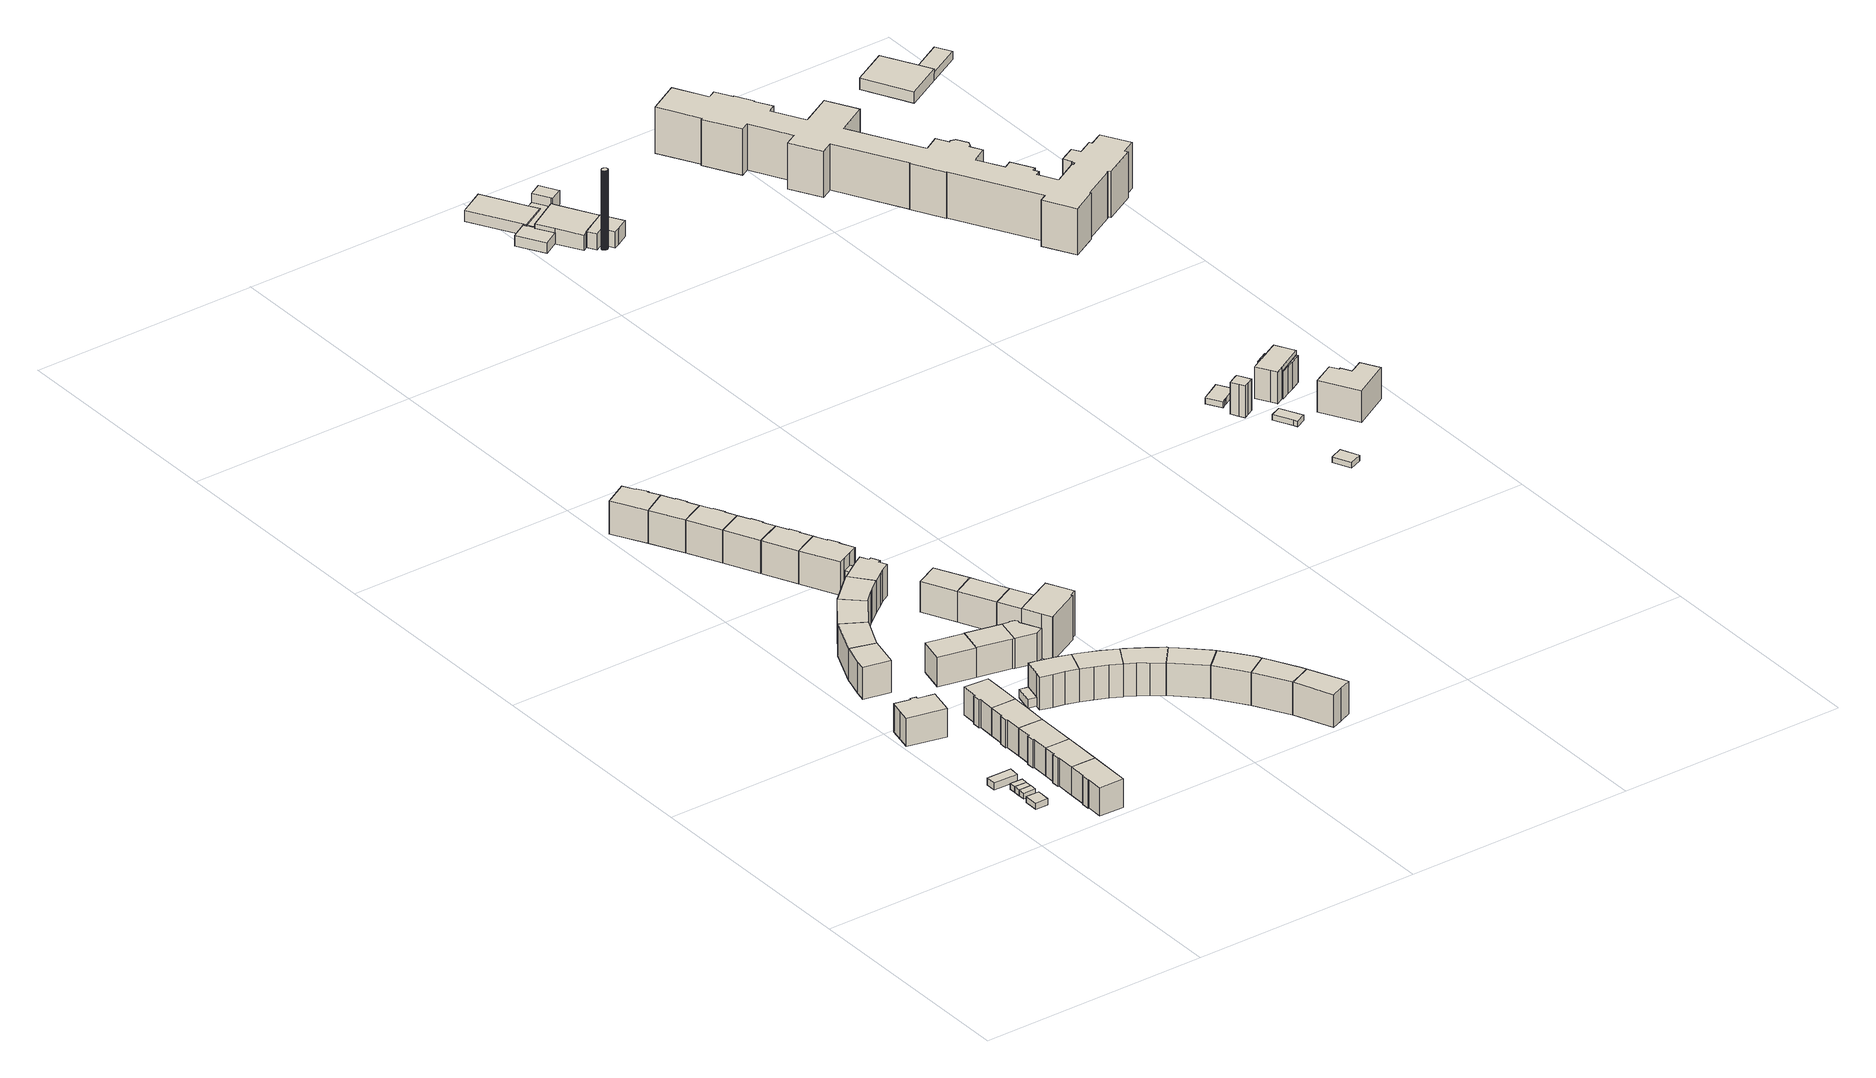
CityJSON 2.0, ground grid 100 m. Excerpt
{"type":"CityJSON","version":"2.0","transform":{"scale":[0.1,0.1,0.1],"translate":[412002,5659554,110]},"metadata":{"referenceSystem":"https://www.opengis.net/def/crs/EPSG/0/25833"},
"CityObjects":{
"building1":{"type":"Building","attributes":{"Dachtyp_tdc":"tdcPolyFlatRoof","Gemeindeschluessel":14612000,"Dachneigung":0,"QualitaetDacherkennung":83,"Geometrietyp2DReferenz":"3000","measuredHeight":2.68,"function":"31001_9998","roofType":"1000"},"geometry":[{"type":"Solid","lod":"1","boundaries":[[[[0,1,2,3]],[[4,5,6,7]],[[3,5,4,0]],[[2,6,5,3]],[[1,7,6,2]],[[0,4,7,1]]]]}]},
"building2":{"type":"Building","attributes":{"Dachtyp_tdc":"tdcPolyFlatRoof","Gemeindeschluessel":14612000,"Dachneigung":2.6,"QualitaetDacherkennung":91,"Geometrietyp2DReferenz":"3000","measuredHeight":2.75,"function":"31001_9998","roofType":"2100"},"geometry":[{"type":"Solid","lod":"1","boundaries":[[[[8,9,10,11]],[[12,13,14,15]],[[11,13,12,8]],[[10,14,13,11]],[[9,15,14,10]],[[8,12,15,9]]]]}]},
"building3":{"type":"Building","attributes":{"Dachtyp_tdc":"tdcPolyFlatRoof","Gemeindeschluessel":14612000,"Dachneigung":3.05,"QualitaetDacherkennung":93,"Geometrietyp2DReferenz":"3000","measuredHeight":2.74,"function":"31001_9998","roofType":"2100"},"geometry":[{"type":"Solid","lod":"1","boundaries":[[[[16,8,11,17]],[[18,19,13,12]],[[17,19,18,16]],[[11,13,19,17]],[[8,12,13,11]],[[16,18,12,8]]]]}]},
"building4":{"type":"Building","attributes":{"Dachtyp_tdc":"tdcPolyFlatRoof","Gemeindeschluessel":14612000,"Dachneigung":0,"QualitaetDacherkennung":58,"Geometrietyp2DReferenz":"3000","measuredHeight":3.08,"function":"31001_9998","roofType":"1000"},"geometry":[{"type":"Solid","lod":"1","boundaries":[[[[20,21,22,23]],[[24,25,26,27]],[[23,25,24,20]],[[22,26,25,23]],[[21,27,26,22]],[[20,24,27,21]]]]}]},
"building5":{"type":"Building","attributes":{"Dachtyp_tdc":"tdcPolyFlatRoof","Gemeindeschluessel":14612000,"Dachneigung":3.18,"QualitaetDacherkennung":93,"Geometrietyp2DReferenz":"3000","measuredHeight":2.76,"function":"31001_9998","roofType":"2100"},"geometry":[{"type":"Solid","lod":"1","boundaries":[[[[17,28,29,16]],[[19,18,30,31]],[[16,18,19,17]],[[29,30,18,16]],[[28,31,30,29]],[[17,19,31,28]]]]}]},
"building6":{"type":"Building","attributes":{"Dachtyp_tdc":"tdcHipAndGableRoof","Gemeindeschluessel":14612000,"Dachneigung":41.03,"QualitaetDacherkennung":73,"Geometrietyp2DReferenz":"3000","measuredHeight":15.52,"function":"31001_9998","roofType":"5000"},"geometry":[{"type":"Solid","lod":"1","boundaries":[[[[32,33,34,35,36,37,38,39,40]],[[41,42,43,44,45,46,47,48,49]],[[40,42,41,32]],[[39,43,42,40]],[[38,44,43,39]],[[37,45,44,38]],[[36,46,45,37]],[[35,47,46,36]],[[34,48,47,35]],[[33,49,48,34]],[[32,41,49,33]]]]}]},
"building7":{"type":"Building","attributes":{"Dachtyp_tdc":"tdcHipAndGableRoof","Gemeindeschluessel":14612000,"Dachneigung":40.56,"QualitaetDacherkennung":79,"Geometrietyp2DReferenz":"3000","measuredHeight":15.14,"function":"31001_9998","roofType":"5000"},"geometry":[{"type":"Solid","lod":"1","boundaries":[[[[50,51,52,53,54,55,56,57,58]],[[59,60,61,62,63,64,65,66,67]],[[58,60,59,50]],[[57,61,60,58]],[[56,62,61,57]],[[55,63,62,56]],[[54,64,63,55]],[[53,65,64,54]],[[52,66,65,53]],[[51,67,66,52]],[[50,59,67,51]]]]}]},
"building8":{"type":"Building","attributes":{"Dachtyp_tdc":"tdcGableRoof","Gemeindeschluessel":14612000,"Dachneigung":39.94,"QualitaetDacherkennung":79,"Geometrietyp2DReferenz":"3000","measuredHeight":15.07,"function":"31001_9998","roofType":"3100"},"geometry":[{"type":"Solid","lod":"1","boundaries":[[[[56,55,68,69,70,71,72,73,74,57]],[[62,61,75,76,77,78,79,80,81,63]],[[57,61,62,56]],[[74,75,61,57]],[[73,76,75,74]],[[72,77,76,73]],[[71,78,77,72]],[[70,79,78,71]],[[69,80,79,70]],[[68,81,80,69]],[[55,63,81,68]],[[56,62,63,55]]]]}]},
"building9":{"type":"Building","attributes":{"Dachtyp_tdc":"tdcGableRoof","Gemeindeschluessel":14612000,"Dachneigung":40.25,"QualitaetDacherkennung":77,"Geometrietyp2DReferenz":"3000","measuredHeight":15.08,"function":"31001_9998","roofType":"3100"},"geometry":[{"type":"Solid","lod":"1","boundaries":[[[[82,83,84,85,86,87,88,89,90,91]],[[92,79,93,94,95,96,97,98,99,81]],[[91,79,92,82]],[[90,93,79,91]],[[89,94,93,90]],[[88,95,94,89]],[[87,96,95,88]],[[86,97,96,87]],[[85,98,97,86]],[[84,99,98,85]],[[83,81,99,84]],[[82,92,81,83]]]]}]},
"building10":{"type":"Building","attributes":{"Dachtyp_tdc":"tdcFreeFormRoof","Gemeindeschluessel":14612000,"Dachneigung":38.75,"QualitaetDacherkennung":76,"Geometrietyp2DReferenz":"3000","measuredHeight":16.62,"function":"31001_9998","roofType":"5000"},"geometry":[{"type":"Solid","lod":"1","boundaries":[[[[100,101,102,103,104]],[[105,106,107,108,109]],[[104,106,105,100]],[[103,107,106,104]],[[102,108,107,103]],[[101,109,108,102]],[[100,105,109,101]]]]}]},
"building11":{"type":"Building","attributes":{"Dachtyp_tdc":"tdcGableRoof","Gemeindeschluessel":14612000,"Dachneigung":40.55,"QualitaetDacherkennung":77,"Geometrietyp2DReferenz":"3000","measuredHeight":15.08,"function":"31001_9998","roofType":"3100"},"geometry":[{"type":"Solid","lod":"1","boundaries":[[[[110,111,86,85,84,112,113,114,115,116,117,118]],[[119,120,121,122,123,124,125,126,99,98,97,127]],[[118,120,119,110]],[[117,121,120,118]],[[116,122,121,117]],[[115,123,122,116]],[[114,124,123,115]],[[113,125,124,114]],[[112,126,125,113]],[[84,99,126,112]],[[85,98,99,84]],[[86,97,98,85]],[[111,127,97,86]],[[110,119,127,111]]]]}]},
"building12":{"type":"Building","attributes":{"Dachtyp_tdc":"tdcHipAndGableRoof","Gemeindeschluessel":14612000,"Dachneigung":40.4,"QualitaetDacherkennung":80,"Geometrietyp2DReferenz":"3000","measuredHeight":15.01,"function":"31001_9998","roofType":"5000"},"geometry":[{"type":"Solid","lod":"1","boundaries":[[[[115,114,128,129,130,131,132,133,134,116]],[[135,136,137,138,139,140,141,142,143,144]],[[116,136,135,115]],[[134,137,136,116]],[[133,138,137,134]],[[132,139,138,133]],[[131,140,139,132]],[[130,141,140,131]],[[129,142,141,130]],[[128,143,142,129]],[[114,144,143,128]],[[115,135,144,114]]]]}]},
"building13":{"type":"Building","attributes":{"Dachtyp_tdc":"tdcGableRoof","Gemeindeschluessel":14612000,"Dachneigung":39.07,"QualitaetDacherkennung":73,"Geometrietyp2DReferenz":"3000","measuredHeight":16.83,"function":"31001_9998","roofType":"3100"},"geometry":[{"type":"Solid","lod":"1","boundaries":[[[[145,146,147,148]],[[149,150,151,152]],[[148,150,149,145]],[[147,151,150,148]],[[146,152,151,147]],[[145,149,152,146]]]]}]},
"building14":{"type":"Building","attributes":{"Dachtyp_tdc":"tdcPolyFlatRoof","Gemeindeschluessel":14612000,"Dachneigung":0,"QualitaetDacherkennung":0,"Geometrietyp2DReferenz":"3000","BezugspunktDach":"2000","measuredHeight":3,"function":"31001_9998"},"geometry":[{"type":"Solid","lod":"1","boundaries":[[[[153,154,155,156,157,158]],[[143,142,159,160,161,162]],[[158,142,143,153]],[[157,159,142,158]],[[156,160,159,157]],[[155,161,160,156]],[[154,162,161,155]],[[153,143,162,154]]]]}]},
"building15":{"type":"Building","attributes":{"Dachtyp_tdc":"tdcPolyFlatRoof","Gemeindeschluessel":14612000,"Dachneigung":0,"QualitaetDacherkennung":83,"Geometrietyp2DReferenz":"3000","measuredHeight":2.22,"function":"31001_9998","roofType":"1000"},"geometry":[{"type":"Solid","lod":"1","boundaries":[[[[163,164,165,166]],[[161,167,168,162]],[[166,167,161,163]],[[165,168,167,166]],[[164,162,168,165]],[[163,161,162,164]]]]}]},
"building16":{"type":"Building","attributes":{"Dachtyp_tdc":"tdcGableRoof","Gemeindeschluessel":14612000,"Dachneigung":38.91,"QualitaetDacherkennung":72,"Geometrietyp2DReferenz":"3000","measuredHeight":17.02,"function":"31001_9998","roofType":"3100"},"geometry":[{"type":"Solid","lod":"1","boundaries":[[[[148,147,169,170]],[[171,172,173,174]],[[170,172,171,148]],[[169,173,172,170]],[[147,174,173,169]],[[148,171,174,147]]]]}]},
"building17":{"type":"Building","attributes":{"Dachtyp_tdc":"tdcHipAndGableRoof","Gemeindeschluessel":14612000,"Dachneigung":39.47,"QualitaetDacherkennung":76,"Geometrietyp2DReferenz":"3000","measuredHeight":15.57,"function":"31001_9998","roofType":"5000"},"geometry":[{"type":"Solid","lod":"1","boundaries":[[[[175,176,177,178]],[[179,180,181,182]],[[178,180,179,175]],[[177,181,180,178]],[[176,182,181,177]],[[175,179,182,176]]]]}]},
"building18":{"type":"Building","attributes":{"Dachtyp_tdc":"tdcPolyFlatRoof","Gemeindeschluessel":14612000,"Dachneigung":0,"QualitaetDacherkennung":43,"Geometrietyp2DReferenz":"3000","measuredHeight":3.74,"function":"31001_9998","roofType":"1000"},"geometry":[{"type":"Solid","lod":"1","boundaries":[[[[183,184,185,186]],[[187,188,189,190]],[[186,188,187,183]],[[185,189,188,186]],[[184,190,189,185]],[[183,187,190,184]]]]}]},
"building19":{"type":"Building","attributes":{"Dachtyp_tdc":"tdcHipAndGableRoof","Gemeindeschluessel":14612000,"Dachneigung":38.96,"QualitaetDacherkennung":65,"Geometrietyp2DReferenz":"3000","measuredHeight":16.82,"function":"31001_9998","roofType":"5000"},"geometry":[{"type":"Solid","lod":"1","boundaries":[[[[191,192,193,194,195,196,197,198,199,200]],[[201,202,203,204,205,206,207,208,209,210]],[[200,202,201,191]],[[199,203,202,200]],[[198,204,203,199]],[[197,205,204,198]],[[196,206,205,197]],[[195,207,206,196]],[[194,208,207,195]],[[193,209,208,194]],[[192,210,209,193]],[[191,201,210,192]]]]}]},
"building20":{"type":"Building","attributes":{"Dachtyp_tdc":"tdcFreeFormRoof","Gemeindeschluessel":14612000,"Dachneigung":38.56,"QualitaetDacherkennung":70,"Geometrietyp2DReferenz":"3000","measuredHeight":16.97,"function":"31001_9998","roofType":"5000"},"geometry":[{"type":"Solid","lod":"1","boundaries":[[[[170,169,211,212,213,214]],[[172,215,216,217,218,173]],[[214,215,172,170]],[[213,216,215,214]],[[212,217,216,213]],[[211,218,217,212]],[[169,173,218,211]],[[170,172,173,169]]]]}]},
"building21":{"type":"Building","attributes":{"Dachtyp_tdc":"tdcFreeFormRoof","Gemeindeschluessel":14612000,"Dachneigung":44.14,"QualitaetDacherkennung":62,"Geometrietyp2DReferenz":"3000","measuredHeight":17.68,"function":"31001_9998","roofType":"5000"},"geometry":[{"type":"Solid","lod":"1","boundaries":[[[[219,220,221,222,223,224,225,226]],[[227,228,229,230,231,232,233,234]],[[226,228,227,219]],[[225,229,228,226]],[[224,230,229,225]],[[223,231,230,224]],[[222,232,231,223]],[[221,233,232,222]],[[220,234,233,221]],[[219,227,234,220]]]]}]},
"building22":{"type":"Building","attributes":{"Dachtyp_tdc":"tdcGableRoof","Gemeindeschluessel":14612000,"Dachneigung":39.56,"QualitaetDacherkennung":76,"Geometrietyp2DReferenz":"3000","measuredHeight":15.55,"function":"31001_9998","roofType":"3100"},"geometry":[{"type":"Solid","lod":"1","boundaries":[[[[235,236,237,238,239]],[[240,241,242,179,182]],[[239,241,240,235]],[[238,242,241,239]],[[237,179,242,238]],[[236,182,179,237]],[[235,240,182,236]]]]}]},
"building23":{"type":"Building","attributes":{"Dachtyp_tdc":"tdcGableRoof","Gemeindeschluessel":14612000,"Dachneigung":44.45,"QualitaetDacherkennung":67,"Geometrietyp2DReferenz":"3000","measuredHeight":17.69,"function":"31001_9998","roofType":"3100"},"geometry":[{"type":"Solid","lod":"1","boundaries":[[[[243,244,225,245,224,246,247,248,249,250]],[[251,252,253,254,255,256,230,257,229,258]],[[250,252,251,243]],[[249,253,252,250]],[[248,254,253,249]],[[247,255,254,248]],[[246,256,255,247]],[[224,230,256,246]],[[245,257,230,224]],[[225,229,257,245]],[[244,258,229,225]],[[243,251,258,244]]]]}]},
"building24":{"type":"Building","attributes":{"Dachtyp_tdc":"tdcGableRoof","Gemeindeschluessel":14612000,"Dachneigung":43.68,"QualitaetDacherkennung":68,"Geometrietyp2DReferenz":"3000","measuredHeight":17.66,"function":"31001_9998","roofType":"3100"},"geometry":[{"type":"Solid","lod":"1","boundaries":[[[[259,260,261,262,263,264,265,266,267,268]],[[269,270,271,272,273,274,256,275,254,276]],[[268,270,269,259]],[[267,271,270,268]],[[266,272,271,267]],[[265,273,272,266]],[[264,274,273,265]],[[263,256,274,264]],[[262,275,256,263]],[[261,254,275,262]],[[260,276,254,261]],[[259,269,276,260]]]]}]},
"building25":{"type":"Building","attributes":{"Dachtyp_tdc":"tdcGableRoof","Gemeindeschluessel":14612000,"Dachneigung":44.59,"QualitaetDacherkennung":68,"Geometrietyp2DReferenz":"3000","measuredHeight":17.73,"function":"31001_9998","roofType":"3100"},"geometry":[{"type":"Solid","lod":"1","boundaries":[[[[277,278,266,279,264,280,281,282,283,284]],[[285,286,287,288,289,290,274,291,272,292]],[[284,286,285,277]],[[283,287,286,284]],[[282,288,287,283]],[[281,289,288,282]],[[280,290,289,281]],[[264,274,290,280]],[[279,291,274,264]],[[266,272,291,279]],[[278,292,272,266]],[[277,285,292,278]]]]}]},
"building26":{"type":"Building","attributes":{"Dachtyp_tdc":"tdcGableRoof","Gemeindeschluessel":14612000,"Dachneigung":38.52,"QualitaetDacherkennung":64,"Geometrietyp2DReferenz":"3000","measuredHeight":16.84,"function":"31001_9998","roofType":"3100"},"geometry":[{"type":"Solid","lod":"1","boundaries":[[[[293,294,295,296,297,298,299,191,300,199]],[[301,203,302,201,303,304,305,306,307,308]],[[199,203,301,293]],[[300,302,203,199]],[[191,201,302,300]],[[299,303,201,191]],[[298,304,303,299]],[[297,305,304,298]],[[296,306,305,297]],[[295,307,306,296]],[[294,308,307,295]],[[293,301,308,294]]]]}]},
"building27":{"type":"Building","attributes":{"Dachtyp_tdc":"tdcGableRoof","Gemeindeschluessel":14612000,"Dachneigung":44.53,"QualitaetDacherkennung":68,"Geometrietyp2DReferenz":"3000","measuredHeight":17.7,"function":"31001_9998","roofType":"3100"},"geometry":[{"type":"Solid","lod":"1","boundaries":[[[[309,310,282,311,280,312,313,314,315,316]],[[317,318,319,320,321,322,290,323,288,324]],[[316,318,317,309]],[[315,319,318,316]],[[314,320,319,315]],[[313,321,320,314]],[[312,322,321,313]],[[280,290,322,312]],[[311,323,290,280]],[[282,288,323,311]],[[310,324,288,282]],[[309,317,324,310]]]]}]},
"building28":{"type":"Building","attributes":{"Dachtyp_tdc":"tdcHipAndGableRoof","Gemeindeschluessel":14612000,"Dachneigung":38.98,"QualitaetDacherkennung":63,"Geometrietyp2DReferenz":"3000","measuredHeight":16.98,"function":"31001_9998","roofType":"5000"},"geometry":[{"type":"Solid","lod":"1","boundaries":[[[[325,326,327,328,329,330,331,332,333,334,335,336,337]],[[216,338,215,339,340,341,342,343,344,345,346,347,348]],[[337,338,216,325]],[[336,215,338,337]],[[335,339,215,336]],[[334,340,339,335]],[[333,341,340,334]],[[332,342,341,333]],[[331,343,342,332]],[[330,344,343,331]],[[329,345,344,330]],[[328,346,345,329]],[[327,347,346,328]],[[326,348,347,327]],[[325,216,348,326]]]]}]},
"building29":{"type":"Building","attributes":{"Dachtyp_tdc":"tdcFreeFormRoof","Gemeindeschluessel":14612000,"Dachneigung":38.85,"QualitaetDacherkennung":46,"Geometrietyp2DReferenz":"3000","measuredHeight":15.54,"function":"31001_9998","roofType":"5000"},"geometry":[{"type":"Solid","lod":"1","boundaries":[[[[349,350,351,352,353,354,355,356,357,358]],[[359,360,361,362,363,364,365,366,367,368]],[[358,360,359,349]],[[357,361,360,358]],[[356,362,361,357]],[[355,363,362,356]],[[354,364,363,355]],[[353,365,364,354]],[[352,366,365,353]],[[351,367,366,352]],[[350,368,367,351]],[[349,359,368,350]]]]}]},
"building30":{"type":"Building","attributes":{"Gemeindeschluessel":14612000,"Geometrietyp2DReferenz":"3000","function":"31001_9998","roofType":"9999"},"children":["building30-1","building30-2","building30-3"]},
"building30-1":{"type":"BuildingPart","attributes":{"Dachtyp_tdc":"tdcHipAndGableRoof","Dachneigung":43.19,"QualitaetDacherkennung":67,"Geometrietyp2DReferenz":"3000","measuredHeight":17.75,"roofType":"5000"},"parents":["building30"],"geometry":[{"type":"Solid","lod":"1","boundaries":[[[[314,369,312,370,371,372,373,374,375,376,377,378,379]],[[380,381,382,383,384,385,386,387,388,389,390,391,392]],[[379,381,380,314]],[[378,382,381,379]],[[377,383,382,378]],[[376,384,383,377]],[[375,385,384,376]],[[374,386,385,375]],[[373,387,386,374]],[[372,388,387,373]],[[371,389,388,372]],[[370,390,389,371]],[[312,391,390,370]],[[369,392,391,312]],[[314,380,392,369]]]]}]},
"building30-2":{"type":"BuildingPart","attributes":{"Dachtyp_tdc":"tdcPolyFlatRoof","Dachneigung":0,"QualitaetDacherkennung":57,"Geometrietyp2DReferenz":"3000","measuredHeight":6.06,"roofType":"1000"},"parents":["building30"],"geometry":[{"type":"Solid","lod":"1","boundaries":[[[[393,394,395,396,397,398]],[[399,400,388,387,401,402]],[[398,400,399,393]],[[397,388,400,398]],[[396,387,388,397]],[[395,401,387,396]],[[394,402,401,395]],[[393,399,402,394]]]]}]},
"building30-3":{"type":"BuildingPart","attributes":{"Dachtyp_tdc":"tdcGableRoof","Dachneigung":36.43,"QualitaetDacherkennung":59,"Geometrietyp2DReferenz":"3000","measuredHeight":10.28,"roofType":"3100"},"parents":["building30"],"geometry":[{"type":"Solid","lod":"1","boundaries":[[[[403,404,405,406]],[[389,388,400,407]],[[405,388,389,406]],[[404,400,388,405]],[[403,407,400,404]],[[406,389,407,403]]]]}]},
"building31":{"type":"Building","attributes":{"Dachtyp_tdc":"tdcHipAndGableRoof","Gemeindeschluessel":14612000,"Dachneigung":39.16,"QualitaetDacherkennung":82,"Geometrietyp2DReferenz":"3000","measuredHeight":15.84,"function":"31001_9998","roofType":"5000"},"geometry":[{"type":"Solid","lod":"1","boundaries":[[[[408,409,410,411]],[[412,413,414,415]],[[411,413,412,408]],[[410,414,413,411]],[[409,415,414,410]],[[408,412,415,409]]]]}]},
"building32":{"type":"Building","attributes":{"Dachtyp_tdc":"tdcFreeFormRoof","Gemeindeschluessel":14612000,"Dachneigung":38.93,"QualitaetDacherkennung":63,"Geometrietyp2DReferenz":"3000","measuredHeight":16.8,"function":"31001_9998","roofType":"5000"},"geometry":[{"type":"Solid","lod":"1","boundaries":[[[[295,416,417,418,419,420,421,422,297]],[[423,424,425,426,427,428,429,430,431]],[[297,424,423,295]],[[422,425,424,297]],[[421,426,425,422]],[[420,427,426,421]],[[419,428,427,420]],[[418,429,428,419]],[[417,430,429,418]],[[416,431,430,417]],[[295,423,431,416]]]]}]},
"building33":{"type":"Building","attributes":{"Dachtyp_tdc":"tdcFreeFormRoof","Gemeindeschluessel":14612000,"Dachneigung":39.43,"QualitaetDacherkennung":83,"Geometrietyp2DReferenz":"3000","measuredHeight":15.97,"function":"31001_9998","roofType":"5000"},"geometry":[{"type":"Solid","lod":"1","boundaries":[[[[432,433,434,409,408]],[[435,436,437,438,439]],[[408,436,435,432]],[[409,437,436,408]],[[434,438,437,409]],[[433,439,438,434]],[[432,435,439,433]]]]}]},
"building34":{"type":"Building","attributes":{"Dachtyp_tdc":"tdcFreeFormRoof","Gemeindeschluessel":14612000,"Dachneigung":30.62,"QualitaetDacherkennung":69,"Geometrietyp2DReferenz":"3000","measuredHeight":21.76,"function":"31001_9998","roofType":"5000"},"geometry":[{"type":"Solid","lod":"1","boundaries":[[[[440,441,442,443,444,445,446,447,448,449]],[[450,451,452,453,454,455,456,457,458,459]],[[449,451,450,440]],[[448,452,451,449]],[[447,453,452,448]],[[446,454,453,447]],[[445,455,454,446]],[[444,456,455,445]],[[443,457,456,444]],[[442,458,457,443]],[[441,459,458,442]],[[440,450,459,441]]]]}]},
"building35":{"type":"Building","attributes":{"Dachtyp_tdc":"tdcGableRoof","Gemeindeschluessel":14612000,"Dachneigung":39.05,"QualitaetDacherkennung":78,"Geometrietyp2DReferenz":"3000","measuredHeight":15.92,"function":"31001_9998","roofType":"3100"},"geometry":[{"type":"Solid","lod":"1","boundaries":[[[[433,432,460,461]],[[439,462,463,435]],[[461,462,439,433]],[[460,463,462,461]],[[432,435,463,460]],[[433,439,435,432]]]]}]},
"building36":{"type":"Building","attributes":{"Dachtyp_tdc":"tdcGableRoof","Gemeindeschluessel":14612000,"Dachneigung":38.07,"QualitaetDacherkennung":66,"Geometrietyp2DReferenz":"3000","measuredHeight":16.8,"function":"31001_9998","roofType":"3100"},"geometry":[{"type":"Solid","lod":"1","boundaries":[[[[464,418,465,466,467,468,469,419]],[[470,428,471,472,473,474,475,429]],[[419,428,470,464]],[[469,471,428,419]],[[468,472,471,469]],[[467,473,472,468]],[[466,474,473,467]],[[465,475,474,466]],[[418,429,475,465]],[[464,470,429,418]]]]}]},
"building37":{"type":"Building","attributes":{"Dachtyp_tdc":"tdcFreeFormRoof","Gemeindeschluessel":14612000,"Dachneigung":38.39,"QualitaetDacherkennung":64,"Geometrietyp2DReferenz":"3000","measuredHeight":16.84,"function":"31001_9998","roofType":"5000"},"geometry":[{"type":"Solid","lod":"1","boundaries":[[[[465,476,477,478,479,467]],[[480,481,482,483,484,485]],[[467,481,480,465]],[[479,482,481,467]],[[478,483,482,479]],[[477,484,483,478]],[[476,485,484,477]],[[465,480,485,476]]]]}]},
"building38":{"type":"Building","attributes":{"Dachtyp_tdc":"tdcGableRoof","Gemeindeschluessel":14612000,"Dachneigung":37.03,"QualitaetDacherkennung":70,"Geometrietyp2DReferenz":"3000","measuredHeight":16.78,"function":"31001_9998","roofType":"3100"},"geometry":[{"type":"Solid","lod":"1","boundaries":[[[[486,476,487,488,489,490,477]],[[491,484,492,493,494,495,485]],[[477,484,491,486]],[[490,492,484,477]],[[489,493,492,490]],[[488,494,493,489]],[[487,495,494,488]],[[476,485,495,487]],[[486,491,485,476]]]]}]},
"building39":{"type":"Building","attributes":{"Dachtyp_tdc":"tdcGableRoof","Gemeindeschluessel":14612000,"Dachneigung":37.85,"QualitaetDacherkennung":76,"Geometrietyp2DReferenz":"3000","measuredHeight":16.78,"function":"31001_9998","roofType":"3100"},"geometry":[{"type":"Solid","lod":"1","boundaries":[[[[496,487,497,498,499,500,489]],[[501,502,503,504,505,506,507]],[[489,502,501,496]],[[500,503,502,489]],[[499,504,503,500]],[[498,505,504,499]],[[497,506,505,498]],[[487,507,506,497]],[[496,501,507,487]]]]}]},
"building40":{"type":"Building","attributes":{"Dachtyp_tdc":"tdcPolyFlatRoof","Gemeindeschluessel":14612000,"Dachneigung":3.21,"QualitaetDacherkennung":81,"Geometrietyp2DReferenz":"3000","measuredHeight":4.96,"function":"31001_2000","roofType":"2100"},"geometry":[{"type":"Solid","lod":"1","boundaries":[[[[508,509,510,511,512,513,514,515,516]],[[517,518,519,520,521,522,523,524,525]],[[516,518,517,508]],[[515,519,518,516]],[[514,520,519,515]],[[513,521,520,514]],[[512,522,521,513]],[[511,523,522,512]],[[510,524,523,511]],[[509,525,524,510]],[[508,517,525,509]]]]}]},
"building41":{"type":"Building","attributes":{"Dachtyp_tdc":"tdcPolyFlatRoof","Gemeindeschluessel":14612000,"Dachneigung":0,"QualitaetDacherkennung":72,"Geometrietyp2DReferenz":"3000","measuredHeight":4.98,"function":"31001_2000","roofType":"1000"},"geometry":[{"type":"Solid","lod":"1","boundaries":[[[[526,527,528,529,530,531,532]],[[533,534,535,536,537,538,539]],[[532,534,533,526]],[[531,535,534,532]],[[530,536,535,531]],[[529,537,536,530]],[[528,538,537,529]],[[527,539,538,528]],[[526,533,539,527]]]]}]},
"building42":{"type":"Building","attributes":{"Dachtyp_tdc":"tdcPolyFlatRoof","Gemeindeschluessel":14612000,"Dachneigung":0,"QualitaetDacherkennung":41,"Geometrietyp2DReferenz":"3000","measuredHeight":4.56,"function":"31001_2000","roofType":"1000"},"geometry":[{"type":"Solid","lod":"1","boundaries":[[[[540,541,542,543,544,545]],[[546,547,548,549,550,551]],[[545,547,546,540]],[[544,548,547,545]],[[543,549,548,544]],[[542,550,549,543]],[[541,551,550,542]],[[540,546,551,541]]]]}]},
"building43":{"type":"Building","attributes":{"Dachtyp_tdc":"tdcHipRoof","Gemeindeschluessel":14612000,"Dachneigung":21.18,"QualitaetDacherkennung":69,"Geometrietyp2DReferenz":"3000","measuredHeight":8.42,"function":"31001_2000","roofType":"3200"},"geometry":[{"type":"Solid","lod":"1","boundaries":[[[[552,553,554,555,556,557,558,559,560,561,562,563]],[[564,565,566,567,568,569,570,571,572,573,574,575]],[[563,565,564,552]],[[562,566,565,563]],[[561,567,566,562]],[[560,568,567,561]],[[559,569,568,560]],[[558,570,569,559]],[[557,571,570,558]],[[556,572,571,557]],[[555,573,572,556]],[[554,574,573,555]],[[553,575,574,554]],[[552,564,575,553]]]]}]},
"building44":{"type":"Building","attributes":{"Erfassungsdatum_Objekt":"2022-03-29","BodenHoehe":132.62,"gemHoehe":35,"BauwerkHoehe":35,"Breite":2.5,"Gemeindeschluessel":"14612000","Geometrietyp2DReferenz":"3000","measuredHeight":35,"function":"51002_1290"},"geometry":[{"type":"Solid","lod":"1","boundaries":[[[[576,577,578,579,580,581,582,583,584,585,586,587,588,589,590,591,592,593,594,595,596,597,598,599,600]],[[601,602,603,604,605,606,607,608,609,610,611,612,613,614,615,616,617,618,619,620,621,622,623,624,625]],[[600,602,601,576]],[[599,603,602,600]],[[598,604,603,599]],[[597,605,604,598]],[[596,606,605,597]],[[595,607,606,596]],[[594,608,607,595]],[[593,609,608,594]],[[592,610,609,593]],[[591,611,610,592]],[[590,612,611,591]],[[589,613,612,590]],[[588,614,613,589]],[[587,615,614,588]],[[586,616,615,587]],[[585,617,616,586]],[[584,618,617,585]],[[583,619,618,584]],[[582,620,619,583]],[[581,621,620,582]],[[580,622,621,581]],[[579,623,622,580]],[[578,624,623,579]],[[577,625,624,578]],[[576,601,625,577]]]]}]},
"building45":{"type":"Building","attributes":{"Dachtyp_tdc":"tdcFreeFormRoof","Gemeindeschluessel":14612000,"Dachneigung":43.72,"QualitaetDacherkennung":3,"Geometrietyp2DReferenz":"3000","measuredHeight":10.63,"function":"31001_2000","roofType":"5000"},"geometry":[{"type":"Solid","lod":"1","boundaries":[[[[626,627,628,629,630,631,632,633]],[[634,635,636,637,638,639,640,641]],[[633,635,634,626]],[[632,636,635,633]],[[631,637,636,632]],[[630,638,637,631]],[[629,639,638,630]],[[628,640,639,629]],[[627,641,640,628]],[[626,634,641,627]]]]}]},
"building46":{"type":"Building","attributes":{"Dachtyp_tdc":"tdcGableRoof","Gemeindeschluessel":14612000,"Dachneigung":26.79,"QualitaetDacherkennung":8,"Geometrietyp2DReferenz":"3000","measuredHeight":7.78,"function":"31001_2000","roofType":"3100"},"geometry":[{"type":"Solid","lod":"1","boundaries":[[[[642,643,644,645,646,647]],[[648,649,650,651,652,653]],[[647,649,648,642]],[[646,650,649,647]],[[645,651,650,646]],[[644,652,651,645]],[[643,653,652,644]],[[642,648,653,643]]]]}]},
"building47":{"type":"Building","attributes":{"Dachtyp_tdc":"tdcGableRoof","Gemeindeschluessel":14612000,"Dachneigung":18.82,"QualitaetDacherkennung":60,"Geometrietyp2DReferenz":"3000","measuredHeight":3.05,"function":"31001_9998","roofType":"3100"},"geometry":[{"type":"Solid","lod":"1","boundaries":[[[[654,655,656,657]],[[658,659,660,661]],[[657,659,658,654]],[[656,660,659,657]],[[655,661,660,656]],[[654,658,661,655]]]]}]},
"building48":{"type":"Building","attributes":{"Dachtyp_tdc":"tdcFreeFormRoof","Gemeindeschluessel":14612000,"Dachneigung":61.51,"QualitaetDacherkennung":2,"Geometrietyp2DReferenz":"3000","measuredHeight":17.49,"function":"31001_9998","roofType":"5000"},"geometry":[{"type":"Solid","lod":"1","boundaries":[[[[662,663,664,665,666,667,668]],[[669,670,671,672,673,674,675]],[[668,670,669,662]],[[667,671,670,668]],[[666,672,671,667]],[[665,673,672,666]],[[664,674,673,665]],[[663,675,674,664]],[[662,669,675,663]]]]}]},
"building49":{"type":"Building","attributes":{"Gemeindeschluessel":14612000,"Dachtyp_tdc":"tdcPolyFlatRoof","Dachneigung":4.27,"QualitaetDacherkennung":58,"Geometrietyp2DReferenz":"3000","measuredHeight":2.84,"function":"31001_9998","roofType":"2100"},"geometry":[{"type":"Solid","lod":"1","boundaries":[[[[676,677,678,679,680,681,682,683]],[[684,685,686,687,688,689,690,691]],[[683,685,684,676]],[[682,686,685,683]],[[681,687,686,682]],[[680,688,687,681]],[[679,689,688,680]],[[678,690,689,679]],[[677,691,690,678]],[[676,684,691,677]]]]}]},
"building50":{"type":"Building","attributes":{"Dachtyp_tdc":"tdcPolyFlatRoof","Gemeindeschluessel":14612000,"Dachneigung":2.69,"QualitaetDacherkennung":69,"Geometrietyp2DReferenz":"3000","measuredHeight":2.58,"function":"31001_9998","roofType":"2100"},"geometry":[{"type":"Solid","lod":"1","boundaries":[[[[692,693,694,695,696]],[[697,698,699,700,701]],[[696,698,697,692]],[[695,699,698,696]],[[694,700,699,695]],[[693,701,700,694]],[[692,697,701,693]]]]}]},
"building51":{"type":"Building","attributes":{"Gemeindeschluessel":14612000,"Geometrietyp2DReferenz":"3000","function":"31001_9998","roofType":"9999"},"children":["building51-1","building51-2","building51-3","building51-4"]},
"building51-1":{"type":"BuildingPart","attributes":{"Dachtyp_tdc":"tdcFreeFormRoof","Dachneigung":77.15,"QualitaetDacherkennung":17,"Geometrietyp2DReferenz":"3000","measuredHeight":12.57,"roofType":"5000"},"parents":["building51"],"geometry":[{"type":"Solid","lod":"1","boundaries":[[[[702,703,704,705,706,707]],[[708,709,710,711,712,713]],[[707,709,708,702]],[[706,710,709,707]],[[705,711,710,706]],[[704,712,711,705]],[[703,713,712,704]],[[702,708,713,703]]]]}]},
"building51-2":{"type":"BuildingPart","attributes":{"Dachtyp_tdc":"tdcPolyFlatRoof","Dachneigung":42.18,"QualitaetDacherkennung":35,"Geometrietyp2DReferenz":"3000","measuredHeight":13.08,"roofType":"2100"},"parents":["building51"],"geometry":[{"type":"Solid","lod":"1","boundaries":[[[[714,715,716,717,718]],[[719,720,721,722,723]],[[718,720,719,714]],[[717,721,720,718]],[[716,722,721,717]],[[715,723,722,716]],[[714,719,723,715]]]]}]},
"building51-3":{"type":"BuildingPart","attributes":{"Dachtyp_tdc":"tdcHipRoof","Dachneigung":41.43,"QualitaetDacherkennung":67,"Geometrietyp2DReferenz":"3000","measuredHeight":16.04,"roofType":"3200"},"parents":["building51"],"geometry":[{"type":"Solid","lod":"1","boundaries":[[[[724,725,726,727,728,729,730,731,732,733,734]],[[735,736,737,720,719,723,738,739,709,708,740]],[[734,736,735,724]],[[733,737,736,734]],[[732,720,737,733]],[[731,719,720,732]],[[730,723,719,731]],[[729,738,723,730]],[[728,739,738,729]],[[727,709,739,728]],[[726,708,709,727]],[[725,740,708,726]],[[724,735,740,725]]]]}]},
"building51-4":{"type":"BuildingPart","attributes":{"Dachtyp_tdc":"tdcGableRoof","Dachneigung":42.26,"QualitaetDacherkennung":39,"Geometrietyp2DReferenz":"3000","measuredHeight":14.2,"roofType":"3100"},"parents":["building51"],"geometry":[{"type":"Solid","lod":"1","boundaries":[[[[741,742,743,744]],[[739,738,745,746]],[[744,738,739,741]],[[743,745,738,744]],[[742,746,745,743]],[[741,739,746,742]]]]}]},
"building52":{"type":"Building","attributes":{"Dachtyp_tdc":"tdcFreeFormRoof","Gemeindeschluessel":14612000,"Dachneigung":42.94,"QualitaetDacherkennung":47,"Geometrietyp2DReferenz":"3000","measuredHeight":16.67,"function":"31001_9998","roofType":"5000"},"geometry":[{"type":"Solid","lod":"1","boundaries":[[[[747,748,749,750,751,752,753,754,755]],[[756,757,758,759,760,761,762,763,764]],[[755,757,756,747]],[[754,758,757,755]],[[753,759,758,754]],[[752,760,759,753]],[[751,761,760,752]],[[750,762,761,751]],[[749,763,762,750]],[[748,764,763,749]],[[747,756,764,748]]]]}]},
"building53":{"type":"Building","attributes":{"name":"Präsidium der Bereitschaftspolizei","Dachtyp_tdc":"tdcFreeFormRoof","Gemeindeschluessel":14612000,"Dachneigung":44.04,"QualitaetDacherkennung":5,"Geometrietyp2DReferenz":"3000","measuredHeight":25.24,"function":"31001_3071","roofType":"5000"},"geometry":[{"type":"Solid","lod":"1","boundaries":[[[[765,766,767,768,769,770,771,772,773,774,775,776,777,778,779,780,781,782,783,784,785,786,787,788,789,790,791,792,793,794,795,796,797,798,799,800,801,802,803,804,805,806,807,808,809,810,811,812,813,814,815,816,817,818,819,820,821,822,823,824,825,826,827,828,829,830]],[[831,832,833,834,835,836,837,838,839,840,841,842,843,844,845,846,847,848,849,850,851,852,853,854,855,856,857,858,859,860,861,862,863,864,865,866,867,868,869,870,871,872,873,874,875,876,877,878,879,880,881,882,883,884,885,886,887,888,889,890,891,892,893,894,895,896]],[[830,832,831,765]],[[829,833,832,830]],[[828,834,833,829]],[[827,835,834,828]],[[826,836,835,827]],[[825,837,836,826]],[[824,838,837,825]],[[823,839,838,824]],[[822,840,839,823]],[[821,841,840,822]],[[820,842,841,821]],[[819,843,842,820]],[[818,844,843,819]],[[817,845,844,818]],[[816,846,845,817]],[[815,847,846,816]],[[814,848,847,815]],[[813,849,848,814]],[[812,850,849,813]],[[811,851,850,812]],[[810,852,851,811]],[[809,853,852,810]],[[808,854,853,809]],[[807,855,854,808]],[[806,856,855,807]],[[805,857,856,806]],[[804,858,857,805]],[[803,859,858,804]],[[802,860,859,803]],[[801,861,860,802]],[[800,862,861,801]],[[799,863,862,800]],[[798,864,863,799]],[[797,865,864,798]],[[796,866,865,797]],[[795,867,866,796]],[[794,868,867,795]],[[793,869,868,794]],[[792,870,869,793]],[[791,871,870,792]],[[790,872,871,791]],[[789,873,872,790]],[[788,874,873,789]],[[787,875,874,788]],[[786,876,875,787]],[[785,877,876,786]],[[784,878,877,785]],[[783,879,878,784]],[[782,880,879,783]],[[781,881,880,782]],[[780,882,881,781]],[[779,883,882,780]],[[778,884,883,779]],[[777,885,884,778]],[[776,886,885,777]],[[775,887,886,776]],[[774,888,887,775]],[[773,889,888,774]],[[772,890,889,773]],[[771,891,890,772]],[[770,892,891,771]],[[769,893,892,770]],[[768,894,893,769]],[[767,895,894,768]],[[766,896,895,767]],[[765,831,896,766]]]]}]},
"building54":{"type":"Building","attributes":{"Gemeindeschluessel":14612000,"Geometrietyp2DReferenz":"3000","function":"31001_9998","roofType":"9999"},"children":["building54-1","building54-2"]},
"building54-1":{"type":"BuildingPart","attributes":{"Dachtyp_tdc":"tdcPolyFlatRoof","Dachneigung":0,"QualitaetDacherkennung":88,"Geometrietyp2DReferenz":"3000","measuredHeight":3.55,"roofType":"1000"},"parents":["building54"],"geometry":[{"type":"Solid","lod":"1","boundaries":[[[[897,898,899,900]],[[901,902,903,904]],[[900,902,901,897]],[[899,903,902,900]],[[898,904,903,899]],[[897,901,904,898]]]]}]},
"building54-2":{"type":"BuildingPart","attributes":{"Dachtyp_tdc":"tdcGableRoof","Dachneigung":14.82,"QualitaetDacherkennung":37,"Geometrietyp2DReferenz":"3000","measuredHeight":7.08,"roofType":"3100"},"parents":["building54"],"geometry":[{"type":"Solid","lod":"1","boundaries":[[[[905,906,907,908,909]],[[910,911,912,901,904]],[[909,911,910,905]],[[908,912,911,909]],[[907,901,912,908]],[[906,904,901,907]],[[905,910,904,906]]]]}]}
},
"vertices":[
[194,280,38],[136,281,38],[135,220,38],[191,220,38],[194,280,11],[191,220,11],[135,220,11],[136,281,11],
[142,335,38],[142,305,38],[195,303,38],[197,334,38],[142,335,12],[197,334,12],[195,303,12],[142,305,12],
[143,364,38],[197,362,38],[143,364,12],[197,362,12],
[202,469,42],[93,470,42],[92,426,42],[200,424,42],[202,469,11],[200,424,11],[92,426,11],[93,470,11],
[198,390,38],[144,392,38],[144,392,12],[198,390,12],
[33,979,142],[20,920,142],[8,866,142],[173,829,142],[198,942,142],[126,957,142],[128,966,142],[104,971,142],[102,964,142],[33,979,16],[102,964,16],[104,971,16],[128,966,16],[126,957,16],[198,942,16],[173,829,16],[8,866,16],[20,920,16],
[295,139,141],[294,102,141],[298,102,141],[296,32,141],[405,30,141],[409,214,141],[355,215,141],[300,216,141],[299,139,141],[295,139,15],[299,139,15],[300,216,15],[355,215,15],[409,214,15],[405,30,15],[296,32,15],[298,102,15],[294,102,15],
[413,382,141],[359,383,141],[304,384,141],[303,329,141],[297,330,141],[297,296,141],[302,296,141],[302,296,15],[297,296,15],[297,330,15],[303,329,15],[304,384,15],[359,383,15],[413,382,15],
[360,383,140],[413,382,140],[417,557,140],[364,559,140],[309,560,140],[307,493,140],[301,493,140],[300,459,140],[306,459,140],[304,384,140],[360,383,15],[306,459,15],[300,459,15],[301,493,15],[307,493,15],[309,560,15],[364,559,15],[417,557,15],
[81,1239,155],[197,1215,155],[228,1349,155],[118,1380,155],[90,1283,155],[81,1239,14],[90,1283,14],[118,1380,14],[228,1349,14],[197,1215,14],
[304,636,140],[310,636,140],[419,634,140],[420,646,140],[422,735,140],[368,736,140],[313,737,140],[311,670,140],[305,670,140],[304,636,15],[305,670,15],[311,670,15],[313,737,15],[368,736,15],[422,735,15],[420,646,15],[419,634,15],[310,636,15],
[425,852,140],[426,912,140],[318,919,140],[316,846,140],[309,846,140],[308,810,140],[315,809,140],[368,736,16],[313,737,16],[315,809,16],[308,810,16],[309,846,16],[316,846,16],[318,919,16],[426,912,16],[425,852,16],[422,735,16],
[118,1380,154],[228,1349,154],[293,1490,154],[192,1548,154],[118,1380,12],[192,1548,12],[293,1490,12],[228,1349,12],
[425,852,46],[480,842,46],[487,881,46],[488,886,46],[471,903,46],[426,912,46],[471,903,16],[488,886,16],[487,881,16],[480,842,16],
[487,881,38],[480,842,38],[502,837,38],[509,877,38],[509,877,16],[502,837,16],
[383,1613,154],[298,1692,154],[192,1548,10],[298,1692,10],[383,1613,10],[293,1490,10],
[511,1101,152],[536,1212,152],[378,1246,152],[353,1134,152],[511,1101,21],[353,1134,21],[378,1246,21],[536,1212,21],
[534,808,59],[571,800,59],[590,879,59],[553,887,59],[534,808,21],[553,887,21],[590,879,21],[571,800,21],
[758,833,165],[699,853,165],[618,874,165],[590,879,165],[571,800,165],[565,772,165],[618,759,165],[667,749,165],[719,731,165],[739,783,165],[758,833,19],[739,783,19],[719,731,19],[667,749,19],[618,759,19],[565,772,19],[571,800,19],[590,879,19],[618,874,19],[699,853,19],
[430,1659,154],[445,1671,154],[494,1711,154],[421,1804,154],[421,1804,10],[494,1711,10],[445,1671,10],[430,1659,10],
[187,2736,155],[161,2779,155],[157,2777,155],[129,2826,155],[26,2768,155],[105,2628,155],[209,2687,155],[182,2733,155],[187,2736,9],[182,2733,9],[209,2687,9],[105,2628,9],[26,2768,9],[129,2826,9],[157,2777,9],[161,2779,9],
[691,1178,153],[536,1212,153],[511,1101,153],[660,1070,153],[667,1067,153],[691,1178,21],[667,1067,21],[660,1070,21],
[239,2634,155],[235,2632,155],[160,2659,155],[177,2488,155],[232,2515,155],[281,2539,155],[257,2588,155],[261,2590,155],[239,2634,9],[261,2590,9],[257,2588,9],[281,2539,9],[232,2515,9],[177,2488,9],[160,2659,9],[235,2632,9],
[309,2490,156],[306,2489,156],[281,2539,156],[231,2515,156],[177,2488,156],[246,2346,156],[301,2372,156],[351,2396,156],[328,2444,156],[331,2446,156],[309,2490,9],[331,2446,9],[328,2444,9],[351,2396,9],[301,2372,9],[246,2346,9],[231,2515,9],[306,2489,9],
[380,2347,156],[376,2345,156],[300,2371,156],[316,2199,156],[371,2225,156],[423,2249,156],[398,2299,156],[402,2301,156],[380,2347,9],[402,2301,9],[398,2299,9],[423,2249,9],[371,2225,9],[316,2199,9],[300,2371,9],[376,2345,9],
[772,711,165],[826,686,165],[874,661,165],[902,710,165],[928,756,165],[860,791,165],[781,826,165],[739,784,165],[772,711,19],[739,784,19],[781,826,19],[860,791,19],[928,756,19],[902,710,19],[874,661,19],[826,686,19],
[451,2201,156],[447,2199,156],[370,2224,156],[386,2055,156],[440,2081,156],[493,2106,156],[468,2157,156],[472,2159,156],[451,2201,9],[472,2159,9],[468,2157,9],[493,2106,9],[440,2081,9],[386,2055,9],[370,2224,9],[447,2199,9],
[494,1711,150],[542,1746,150],[560,1760,150],[602,1785,150],[586,1818,150],[596,1823,150],[579,1859,150],[569,1854,150],[554,1882,150],[550,1889,150],[511,1866,150],[421,1804,150],[455,1761,150],[455,1761,10],[511,1866,10],[550,1889,10],[554,1882,10],[569,1854,10],[579,1859,10],[596,1823,10],[586,1818,10],[602,1785,10],[560,1760,10],[542,1746,10],
[747,1147,154],[750,1161,154],[743,1170,154],[724,1175,154],[715,1173,154],[691,1178,154],[667,1067,154],[757,1046,154],[790,1063,154],[752,1139,154],[747,1147,20],[752,1139,20],[790,1063,20],[757,1046,20],[667,1067,20],[691,1178,20],[715,1173,20],[724,1175,20],[743,1170,20],[750,1161,20],
[439,2080,156],[464,1895,156],[492,1908,156],[530,1926,156],[568,1944,156],[572,1946,156],[541,2008,156],[545,2010,156],[523,2054,156],[519,2052,156],[501,2089,156],[493,2106,8],[501,2089,8],[519,2052,8],[523,2054,8],[545,2010,8],[541,2008,8],[572,1946,8],[568,1944,8],[530,1926,8],[492,1908,8],[464,1895,8],[386,2055,8],[439,2080,8],
[554,1882,69],[580,1895,69],[583,1913,69],[568,1944,69],[530,1926,69],[550,1889,69],[554,1882,8],[550,1889,8],[583,1913,8],[580,1895,8],
[511,1866,103],[550,1889,103],[530,1926,103],[492,1908,103],[511,1866,8],
[690,1463,157],[788,1513,157],[718,1652,157],[620,1602,157],[690,1463,22],[620,1602,22],[718,1652,22],[788,1513,22],
[918,635,165],[961,607,165],[1009,571,165],[1081,656,165],[1078,659,165],[1010,705,165],[938,751,165],[874,661,20],[928,756,20],[938,751,20],[1010,705,20],[1078,659,20],[1081,656,20],[1009,571,20],[961,607,20],[918,635,20],
[764,1312,157],[863,1362,157],[807,1476,157],[764,1312,21],[690,1463,21],[788,1513,21],[807,1476,21],[863,1362,21],
[962,1097,219],[958,1104,219],[989,1121,219],[933,1231,219],[928,1229,219],[830,1179,219],[752,1139,219],[790,1063,219],[811,1021,219],[815,1022,219],[962,1097,22],[815,1022,22],[811,1021,22],[790,1063,22],[752,1139,22],[830,1179,22],[928,1229,22],[933,1231,22],[989,1121,22],[958,1104,22],
[830,1179,157],[928,1229,157],[928,1229,21],[830,1179,21],
[1045,614,165],[1132,454,165],[1173,490,165],[1214,527,165],[1203,540,165],[1140,601,165],[1045,614,20],[1140,601,20],[1203,540,20],[1214,527,20],[1173,490,20],[1132,454,20],
[1225,324,165],[1320,383,165],[1309,403,165],[1258,473,165],[1132,454,19],[1214,527,19],[1258,473,19],[1309,403,19],[1320,383,19],[1225,324,19],
[1275,355,165],[1309,174,165],[1360,197,165],[1407,218,165],[1398,238,165],[1275,355,19],[1398,238,19],[1407,218,19],[1360,197,19],[1309,174,19],
[1357,195,165],[1379,9,165],[1429,31,165],[1482,54,165],[1471,78,165],[1357,195,20],[1407,218,20],[1471,78,20],[1482,54,20],[1429,31,20],[1379,9,20],[1309,174,20],
[765,4358,273],[832,4242,273],[898,4281,273],[857,4352,273],[856,4353,273],[861,4356,273],[843,4386,273],[841,4385,273],[834,4398,273],[765,4358,226],[834,4398,226],[841,4385,226],[843,4386,226],[861,4356,226],[856,4353,226],[857,4352,226],[898,4281,226],[832,4242,226],
[841,4385,278],[843,4386,278],[952,4448,278],[927,4491,278],[827,4671,278],[716,4609,278],[834,4398,278],[841,4385,229],[834,4398,229],[716,4609,229],[827,4671,229],[927,4491,229],[952,4448,229],[843,4386,229],
[995,4436,276],[955,4507,276],[927,4491,276],[952,4448,276],[843,4386,276],[861,4356,276],[995,4436,230],[861,4356,230],[843,4386,230],[952,4448,230],[927,4491,230],[955,4507,230],
[995,4428,292],[998,4430,292],[995,4436,292],[992,4434,292],[861,4356,292],[856,4353,292],[857,4352,292],[898,4281,292],[957,4177,292],[976,4188,292],[1088,4253,292],[1092,4255,292],[995,4428,224],[1092,4255,224],[1088,4253,224],[976,4188,224],[957,4177,224],[898,4281,224],[857,4352,224],[856,4353,224],[861,4356,224],[992,4434,224],[995,4436,224],[998,4430,224],
[1014,4139,576],[1015,4135,576],[1018,4132,576],[1021,4130,576],[1022,4130,576],[1025,4129,576],[1028,4129,576],[1030,4129,576],[1032,4130,576],[1035,4132,576],[1037,4134,576],[1038,4135,576],[1038,4138,576],[1039,4139,576],[1039,4143,576],[1038,4147,576],[1035,4150,576],[1032,4152,576],[1028,4153,576],[1025,4153,576],[1022,4153,576],[1021,4152,576],[1018,4150,576],[1015,4147,576],[1014,4143,576],[1014,4139,226],[1014,4143,226],[1015,4147,226],[1018,4150,226],[1021,4152,226],[1022,4153,226],[1025,4153,226],[1028,4153,226],[1032,4152,226],[1035,4150,226],[1038,4147,226],[1039,4143,226],[1039,4139,226],[1038,4138,226],[1038,4135,226],[1037,4134,226],[1035,4132,226],[1032,4130,226],[1030,4129,226],[1028,4129,226],[1025,4129,226],[1022,4130,226],[1021,4130,226],[1018,4132,226],[1015,4135,226],
[1107,4220,297],[1088,4253,297],[976,4188,297],[998,4149,297],[1034,4170,297],[1061,4119,297],[1086,4131,297],[1140,4162,297],[1107,4220,226],[1140,4162,226],[1086,4131,226],[1061,4119,226],[1034,4170,226],[998,4149,226],[976,4188,226],[1088,4253,226],
[1010,4538,315],[955,4507,315],[995,4436,315],[998,4430,315],[1053,4460,315],[1051,4464,315],[1010,4538,253],[1051,4464,253],[1053,4460,253],[998,4430,253],[995,4436,253],[955,4507,253],
[2338,1184,259],[2392,1208,259],[2358,1285,259],[2303,1261,259],[2338,1184,234],[2303,1261,234],[2358,1285,234],[2392,1208,234],
[2197,1669,409],[2220,1681,409],[2247,1695,409],[2218,1750,409],[2213,1748,409],[2168,1724,409],[2185,1691,409],[2197,1669,269],[2185,1691,269],[2168,1724,269],[2213,1748,269],[2218,1750,269],[2247,1695,269],[2220,1681,269],
[2137,1841,294],[2174,1777,294],[2189,1786,294],[2201,1793,294],[2264,1829,294],[2227,1893,294],[2164,1857,294],[2146,1847,294],[2137,1841,268],[2146,1847,268],[2164,1857,268],[2227,1893,268],[2264,1829,268],[2201,1793,268],[2189,1786,268],[2174,1777,268],
[2307,1512,296],[2315,1494,296],[2360,1517,296],[2313,1612,296],[2267,1590,296],[2307,1512,272],[2267,1590,272],[2313,1612,272],[2360,1517,272],[2315,1494,272],
[2390,1695,389],[2393,1690,389],[2432,1711,389],[2464,1728,389],[2508,1752,389],[2504,1758,389],[2390,1695,270],[2504,1758,270],[2508,1752,270],[2464,1728,270],[2432,1711,270],[2393,1690,270],
[2366,1789,393],[2421,1819,393],[2413,1834,393],[2358,1804,393],[2365,1790,393],[2366,1789,270],[2365,1790,270],[2358,1804,270],[2413,1834,270],[2421,1819,270],
[2353,1677,410],[2354,1674,410],[2390,1695,410],[2504,1758,410],[2487,1789,410],[2459,1840,410],[2421,1819,410],[2366,1789,410],[2365,1790,410],[2308,1758,410],[2340,1700,410],[2353,1677,270],[2340,1700,270],[2308,1758,270],[2459,1840,270],[2487,1789,270],[2354,1674,270],
[2487,1789,397],[2495,1794,397],[2468,1845,397],[2459,1840,397],[2468,1845,270],[2495,1794,270],
[2530,1585,414],[2434,1532,414],[2524,1371,414],[2684,1462,414],[2640,1540,414],[2594,1515,414],[2581,1508,414],[2557,1552,414],[2551,1549,414],[2530,1585,275],[2551,1549,275],[2557,1552,275],[2581,1508,275],[2594,1515,275],[2640,1540,275],[2684,1462,275],[2524,1371,275],[2434,1532,275],
[1662,4572,491],[1528,4497,491],[1623,4327,491],[1616,4323,491],[1699,4173,491],[1734,4192,491],[1828,4022,491],[1776,3993,491],[1849,3863,491],[1899,3890,491],[2060,3600,491],[2057,3599,491],[2131,3465,491],[2133,3466,491],[2330,3110,491],[2298,3092,491],[2371,2960,491],[2479,3020,491],[2476,3025,491],[2617,3102,491],[2615,3105,491],[2626,3111,491],[2632,3100,491],[2769,3175,491],[2762,3187,491],[2821,3220,491],[2755,3337,491],[2697,3305,491],[2691,3317,491],[2627,3282,491],[2607,3317,491],[2539,3280,491],[2558,3246,491],[2553,3243,491],[2559,3231,491],[2549,3225,491],[2547,3230,491],[2439,3170,491],[2394,3251,491],[2414,3262,491],[2402,3283,491],[2417,3291,491],[2366,3382,491],[2332,3363,491],[2271,3474,491],[2338,3511,491],[2310,3562,491],[2318,3567,491],[2325,3587,491],[2299,3633,491],[2278,3639,491],[2270,3634,491],[2242,3685,491],[2175,3647,491],[2007,3950,491],[2140,4024,491],[2068,4155,491],[1935,4081,491],[1859,4218,491],[1892,4237,491],[1852,4308,491],[1856,4310,491],[1815,4384,491],[1811,4382,491],[1772,4453,491],[1738,4434,491],[1662,4572,287],[1738,4434,287],[1772,4453,287],[1811,4382,287],[1815,4384,287],[1856,4310,287],[1852,4308,287],[1892,4237,287],[1859,4218,287],[1935,4081,287],[2068,4155,287],[2140,4024,287],[2007,3950,287],[2175,3647,287],[2242,3685,287],[2270,3634,287],[2278,3639,287],[2299,3633,287],[2325,3587,287],[2318,3567,287],[2310,3562,287],[2338,3511,287],[2271,3474,287],[2332,3363,287],[2366,3382,287],[2417,3291,287],[2402,3283,287],[2414,3262,287],[2394,3251,287],[2439,3170,287],[2547,3230,287],[2549,3225,287],[2559,3231,287],[2553,3243,287],[2558,3246,287],[2539,3280,287],[2607,3317,287],[2627,3282,287],[2691,3317,287],[2697,3305,287],[2755,3337,287],[2821,3220,287],[2762,3187,287],[2769,3175,287],[2632,3100,287],[2626,3111,287],[2615,3105,287],[2617,3102,287],[2476,3025,287],[2479,3020,287],[2371,2960,287],[2298,3092,287],[2330,3110,287],[2133,3466,287],[2131,3465,287],[2057,3599,287],[2060,3600,287],[1899,3890,287],[1849,3863,287],[1776,3993,287],[1828,4022,287],[1734,4192,287],[1699,4173,287],[1616,4323,287],[1623,4327,287],[1528,4497,287],
[2639,4341,333],[2675,4274,333],[2821,4353,333],[2784,4420,333],[2639,4341,297],[2784,4420,297],[2821,4353,297],[2675,4274,297],
[2517,4188,348],[2675,4274,348],[2639,4341,348],[2566,4475,348],[2411,4391,348],[2517,4188,297],[2411,4391,297],[2566,4475,297]
]}
